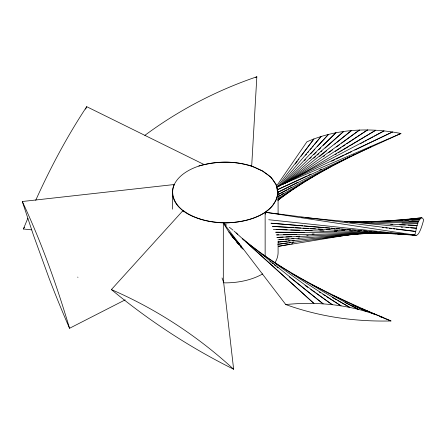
<?xml version="1.0" encoding="UTF-8"?>
<svg xmlns="http://www.w3.org/2000/svg" width="446" height="446" viewBox="0 0 446 446"><rect width="100%" height="100%" fill="white"/><g stroke="black" fill="none" stroke-linecap="round" stroke-linejoin="round"><path stroke-width="0.67" d="M278.092 214.058L278.092 192.466L276.291 184.572L271.017 177.218L262.622 170.902L251.683 166.057L256.835 76.768C216.801 90.387 178.807 110.106 144.866 135.355M414.769 235.042C416.715 229.461 416.441 221.361 421.648 217.743L422.351 217.971L423.7 219.727A489.775 27.853 -87.6 0 1 419.82 231.262C418.928 233.029 417.233 236.514 414.769 235.042L265.03 212.218L268.213 209.826A43.708 25.232 0 0 0 272.779 205.255L275.935 200.304L277.49 195.103A43.708 25.232 0 0 0 277.49 189.829L275.935 184.627L272.779 179.677A43.708 25.232 0 0 0 268.213 175.111L262.36 171.052L255.341 167.679A43.719 25.244 0 0 0 247.43 165.042C231.546 160.722 214.593 161.552 198.832 166.018M174.252 184.572C168.939 196.452 177.725 208.394 187.922 214.03C199.401 220.185 212.341 222.671 225.275 222.961C245.01 222.337 274.998 216.171 278.092 192.466M31.666 229.846L23.382 228.988L27.847 218.25M85.626 109.136L86.719 106.683L204.446 164.725M35.713 200.31C50.342 167.891 67.095 136.37 86.719 106.683M276.325 186.4L306.876 141.845C336.262 128.827 369.684 127.249 400.937 133.493L276.894 189.957L307.183 175.863M295.263 164.033L297.331 161.246M298.162 160.136L298.987 159.021M301.061 156.239L313.895 138.985L277.105 187.164M305.638 155.219L306.525 154.149M307.846 152.549L308.732 151.478M310.054 149.873L311.38 148.273M312.261 147.202L313.588 145.597M314.469 144.526L321.092 136.509L279.018 186.188M222.03 277.947A215.167 156.407 41.5 0 1 223.641 282.29L233.632 369.232A489.775 382.099 27.7 0 1 180.636 339.584C156.474 324.482 133.332 307.751 111.383 289.577L183.133 210.423A52.377 30.239 0 0 0 219.41 222.515L223.318 222.682L223.307 282.714L225.275 282.864A52.818 30.495 0 0 0 262.622 273.933M304.579 160.538L305.516 159.517M310.667 153.881L314.882 149.276M317.223 146.717L328.462 134.43L281.025 185.068M309.803 158.653L311.286 157.187M313.755 154.74L316.225 152.298M318.695 149.85L320.674 147.894M323.144 145.452L335.989 132.735L282.463 184.505M313.733 158.285L315.801 156.435M317.351 155.046L318.896 153.658M320.964 151.807L321.995 150.882M325.089 148.105L343.671 131.442L284.147 183.657M278.142 200.037L280.835 197.834M319.615 156.457L326.639 150.748M334.745 144.158L335.827 143.283M336.908 142.402L351.493 130.544L285.245 183.278M277.891 200.349L291.305 190.37M292.42 189.539L294.098 188.296M323.584 156.474L324.705 155.643M328.624 152.755L332.549 149.862M336.474 146.974L339.835 144.493M341.519 143.255L359.454 130.037L287.391 182.074M255.748 77.537L256.835 76.768M277.802 199.83L303.068 182.676M304.791 181.505L306.513 180.335M335.247 151.478L341.012 147.632M342.745 146.478L345.048 144.939M346.782 143.785L367.532 129.937L288.372 181.739M278.036 198.509L316.32 174.698M317.496 173.962L318.678 173.232M335.28 154.623L336.468 153.903M338.252 152.827L339.445 152.114M340.632 151.395L342.417 150.319M343.61 149.6L348.365 146.728M349.558 146.015L375.733 130.226L293.357 178.991M278.566 196.268L280.361 195.186M281.554 194.473L283.344 193.391M278.059 196.837L331.701 166.146M277.786 194.735L286.906 189.723M288.122 189.054L289.337 188.385M290.558 187.716L291.773 187.047M360.279 143.835L361.5 143.172M362.715 142.508L363.936 141.85M365.157 141.187L366.372 140.523M367.593 139.86L373.073 136.883M374.294 136.22L384.039 130.918L282.474 184.415M278.165 186.684L279.397 186.038M277.875 194.835L349.909 156.786M352.987 155.158L354.219 154.511M174.224 184.532L22.3 201.503L33.467 235.215L49.071 278.209A489.775 147.057 77 0 0 69.543 328.284L125.175 299.863M278.064 192.176L297.961 182.135M277.468 192.544L371.78 146.377M331.584 161.235L334.717 159.729M335.972 159.127L344.128 155.208M345.388 154.606L351.66 151.595M354.799 150.085L392.447 132.01L276.81 186.835L276.81 188.229M308.442 175.278L310.968 174.107M319.804 169.998L321.694 169.118M276.81 186.835L400.937 133.493L398.284 134.291M183.936 211.443A215.167 156.407 41.5 0 0 183.133 210.423L182.776 210.573L178.573 206.715A52.818 30.495 0 0 1 172.49 193.609M290.039 244.202L278.388 246.337L351.671 234.328M291.411 243.951L292.777 243.7M277.953 244.28L287.57 242.841M288.947 242.635L290.318 242.429M292.381 242.122L293.752 241.916M277.964 244.324L356.599 233.905M401.673 220.107L403.05 219.939M405.804 219.616L407.789 219.488M409.25 219.209L421.648 217.743M278.265 242.022L282.413 241.537M283.795 241.375L286.566 241.052M287.949 240.89L290.023 240.645M292.097 240.405L294.17 240.16M278.265 242.083L358.445 233.927M359.827 233.788L362.592 233.503M383.538 221.445L384.92 221.316M388.388 220.987L391.159 220.731M393.233 220.536L420.935 217.943M408.436 219.638L411.206 219.387M413.286 219.203L420.204 218.585L377.924 221.428M279.296 239.636L283.45 239.279M285.529 239.101L288.997 238.805M291.768 238.571L293.847 238.393M298.006 238.041L299.389 237.919M285.763 304.551C321.438 300.95 358.361 305.594 390.964 320.964A489.775 329.048 -49.9 0 1 345.349 318.734C325.05 316.192 305.008 311.509 285.763 304.551L223.307 222.81C237.796 223.006 252.826 220.263 265.141 212.274L415.577 231.424L396.232 229.155M277.908 239.814L365.865 233.481M368.636 233.286L372.098 233.035M370.994 221.896L375.153 221.617M404.912 220.53L408.38 220.324M411.842 220.112L419.463 219.649L363.25 221.885M283.143 237.06L276.894 237.406L378.883 233.041M285.919 236.91L291.472 236.609M296.328 236.341L299.801 236.151M306.742 235.772L308.13 235.694M408.999 221.439L418.71 221.155L350.601 221.885M276.609 234.88L278.694 234.825M283.561 234.702L296.768 234.373M312.066 233.983L314.151 233.933M276.609 234.93L385.015 233.23M401.963 223.045L417.941 223.084L344.847 221.656M304.205 232.327L275.661 232.232L384.92 233.464M386.314 233.481L396.054 233.587M276.113 229.473L287.213 229.813M290.68 229.919L299.701 230.197M305.248 230.365L312.189 230.576M319.815 230.811L323.98 230.939M334.388 231.257L336.468 231.323M390.724 224.5L392.815 224.572M399.772 224.817L405.336 225.018M408.118 225.119L417.161 225.436L349.826 222.008M273.337 229.411L396.093 233.882M397.481 233.933L403.725 234.161L401.651 233.949M344.97 221.757L347.746 221.902M293.986 227.622L272.461 226.395L408.542 234.696M295.375 227.7L300.933 228.017M303.018 228.135L308.571 228.452M310.656 228.569L315.517 228.848M318.293 229.004L322.458 229.244M326.628 229.478L330.096 229.679M334.266 229.919L337.739 230.114M341.904 230.353L344.68 230.51M349.541 230.788L352.318 230.944M357.876 231.262L359.955 231.379M365.514 231.697L366.902 231.775M410.621 234.825L414.094 235.036M401.11 227.153L402.498 227.248M405.966 227.493L408.742 227.683M410.827 227.834L416.374 228.218L305.058 217.598M271.603 223.245L302.728 225.81M304.116 225.921L324.175 227.571M325.558 227.689L329.711 228.029M331.094 228.146L334.55 228.43M336.63 228.597L340.086 228.882M341.469 228.999L345.622 229.339M347.005 229.45L350.461 229.74M352.535 229.907L355.997 230.192M358.071 230.365L361.533 230.649M363.607 230.822L367.064 231.106M369.137 231.273L371.908 231.502M373.982 231.675L376.747 231.903M379.518 232.126L382.283 232.355M385.049 232.583L387.819 232.812M390.584 233.041L393.35 233.269M396.12 233.498L398.194 233.665M406.496 234.351L408.569 234.518M412.032 234.808L414.105 234.975M270.912 223.195L416.163 235.449L268.721 219.727M301.602 217.269L302.985 217.403M382.412 227.532L383.794 227.694M385.868 227.934L387.251 228.096M389.325 228.341L391.393 228.586M393.467 228.826L394.849 228.988M251.683 166.057C234.551 160.811 215.998 160.811 198.866 166.057A52.818 30.495 0 0 0 172.49 191.328L172.457 209.185M379.959 316.688L381.904 317.44M383.198 317.942L390.964 320.964M355.495 305.95L359.348 307.562M360.63 308.097L383.108 317.502M362.252 309.022L364.176 309.831M365.452 310.371L375.058 314.413L332.621 295.202M77.637 277.117L77.983 277.273M111.383 289.577C156.245 308.989 197.69 336.133 233.632 369.232M352.34 305.003L366.818 311.698L311.28 284.342M344.797 302.416L358.4 309.362L292.459 273.838M332.337 297.504L336.552 299.896M337.756 300.576L349.809 307.405L275.851 263.608M319.375 292.124L320.546 292.866M322.893 294.349L325.234 295.832M326.411 296.573L341.062 305.839L261.378 253.707M305.042 285.429L307.868 287.43M310.695 289.432L314.647 292.236M315.779 293.039L332.158 304.651L248.907 244.213M269.908 261.356L270.995 262.22M272.082 263.09L273.164 263.954M274.251 264.824L275.879 266.123M276.966 266.992L278.053 267.856M289.454 276.966L323.121 303.854L242.786 238.839M240.416 246.9L243.053 249.158M237.646 243.115L241.303 246.304M242.674 238.989L244.737 240.862M245.768 241.793L313.951 303.447L236.151 232.94M236.04 241.782L241.581 247.017M235.906 240.333L231.898 236.475A311.213 231.496 -37.7 0 1 230.755 234.813M236.91 241.297L238.415 242.741M232.377 236.977L239.602 244.52M226.663 225.197A215.167 160.069 -38.1 0 0 223.312 222.81A311.213 231.496 -37.7 0 0 228.898 232.015L234.607 238.086M228.898 232.015L239.809 244.659M240.717 245.713L241.626 246.766M22.3 201.503C41.528 242.362 56.692 285.022 69.543 328.278M278.092 241.225L278.092 252.369A52.818 30.495 0 0 1 275.031 262.599M265.141 256.155L265.141 212.274A311.213 62.931 -81.5 0 0 265.504 214.136M183.133 210.423L183.133 211.817M229.383 227.259A215.167 160.069 -38.1 0 1 233.085 230.259M234.117 231.145A215.167 160.069 -38.1 0 1 237.651 234.312M24.435 227.27A489.775 199.089 -71.8 0 1 23.387 228.993"/></g></svg>
